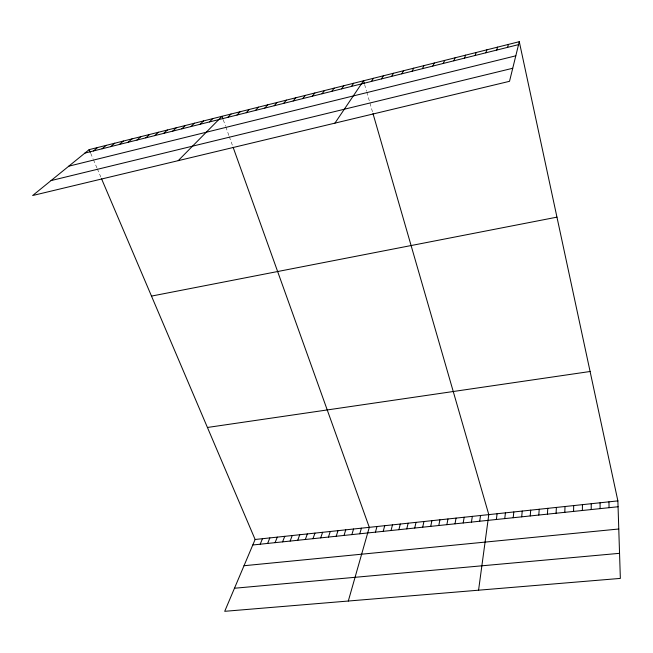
<?xml version="1.0" encoding="UTF-8"?>
<svg xmlns="http://www.w3.org/2000/svg" width="653" height="653" viewBox="0 0 653 653"><rect width="100%" height="100%" fill="white"/><g stroke="black" fill="none" stroke-linecap="round" stroke-linejoin="round"><path stroke-width="0.49" stroke-dasharray="3.27 2.45" d="M90.71 153.324L93.061 158.842M93.452 159.756L96.954 167.976M97.338 168.874L100.807 177.02M223.285 119.85L225.514 126.078M225.832 126.96L228.991 135.783M229.301 136.657L232.435 145.39M364.611 84.564L366.529 91.2M366.798 92.138L372.463 111.753"/><path stroke-width="0.98" d="M591.218 509.569L591.234 503.716M582.362 510.491L582.452 504.647M573.563 511.413L573.709 505.577M564.804 512.327L565.016 506.508M556.087 513.242L556.372 507.422M547.426 514.148L547.769 508.336M538.798 515.054L539.215 509.25M530.228 515.952L530.701 510.156M521.698 516.841L522.229 511.054M513.209 517.731L513.805 511.952M504.769 518.613L505.422 512.85M496.37 519.494L497.088 513.731M478.567 590.198L488.795 514.613L372.994 113.589M479.702 521.233L480.543 515.495M471.433 522.098L472.331 516.368M463.206 522.963L464.161 517.233M455.027 523.82L456.039 518.098M446.881 524.669L447.95 518.964M438.783 525.518L439.91 519.821M430.727 526.359L431.902 520.67M422.703 527.2L423.936 521.518M414.728 528.032L416.018 522.359M406.786 528.865L408.133 523.2M519.282 41.686L509.52 81.315L32.65 195.525L89.143 149.643L519.282 41.686L617.877 500.884L620.35 578.403L224.714 611.314L255.119 539.484L101.566 178.816M398.893 529.689L400.289 524.033M391.033 530.514L392.486 524.865M383.213 531.33L384.715 525.689M375.434 532.146L376.985 526.514M507.585 47.359L508.409 44.412M348.302 601.038L369.296 527.33L233.121 147.3M359.762 533.787L361.419 528.171M351.869 534.611L353.575 529.003M496.68 50.085L497.61 47.122M344.009 535.436L345.772 529.836M336.197 536.252L338.009 530.66M328.426 537.068L330.279 531.485M320.688 537.876L322.598 532.301M485.856 52.795L486.885 49.816M312.991 538.684L314.95 533.117M305.335 539.484L307.334 533.925M297.719 540.284L299.768 534.734M475.106 55.481L476.225 52.485M290.136 541.076L292.234 535.533M282.594 541.868L284.741 536.333M275.084 542.651L277.28 537.125M267.616 543.427L269.852 537.917M464.422 58.158L465.646 55.146M260.188 544.21L262.473 538.701M453.811 60.811L455.125 57.782M443.273 63.447L444.685 60.403M432.8 66.067L434.302 63.006M422.393 68.671L423.993 65.602M412.059 71.25L413.749 68.165M401.791 73.822L403.57 70.72M391.596 76.377L393.465 73.258M381.458 78.907L383.417 75.781M371.394 81.429L373.434 78.287M334.932 123.123L363.517 80.776L364.341 83.617M351.453 86.416L353.665 83.249M341.576 88.881L343.87 85.706M331.765 91.338L334.14 88.147M322.019 93.779L324.476 90.579M312.33 96.203L314.86 92.987M302.698 98.611L305.318 95.387M293.14 101.003L295.825 97.762M283.631 103.378L286.398 100.129M274.187 105.737L277.027 102.48M264.8 108.088L267.714 104.823M255.47 110.422L258.466 107.141M246.197 112.74L249.266 109.451M236.99 115.042L240.124 111.745M227.832 117.336L231.04 114.03M178.204 160.662L222.012 116.291L222.967 118.96M209.417 121.94L212.764 118.609M200.161 124.258L203.573 120.919M190.954 126.56L194.447 123.213M181.812 128.845L185.37 125.49M172.727 131.122L176.351 127.751M163.699 133.375L167.388 130.004M154.728 135.62L158.483 132.241M145.807 137.848L149.627 134.461M136.95 140.069L140.828 136.665M128.135 142.272L132.086 138.86M119.385 144.46L123.393 141.04M110.683 146.639L114.748 143.211M102.039 148.802L106.161 145.366M93.444 150.949L97.632 147.513M84.898 153.088L518.555 44.616M68.769 166.189L515.797 55.823M51.04 180.587L512.736 68.263M151.496 296.095L556.952 217.147M207.434 427.47L590.092 371.5M255.119 539.484L617.877 500.884M252.793 544.986L618.065 506.752M244.01 565.727L618.775 529.003M234.476 588.247L619.55 553.32M89.143 149.643L90.318 152.402M608.947 501.83L609.061 507.699M600.066 502.777L600.115 508.638"/></g></svg>
